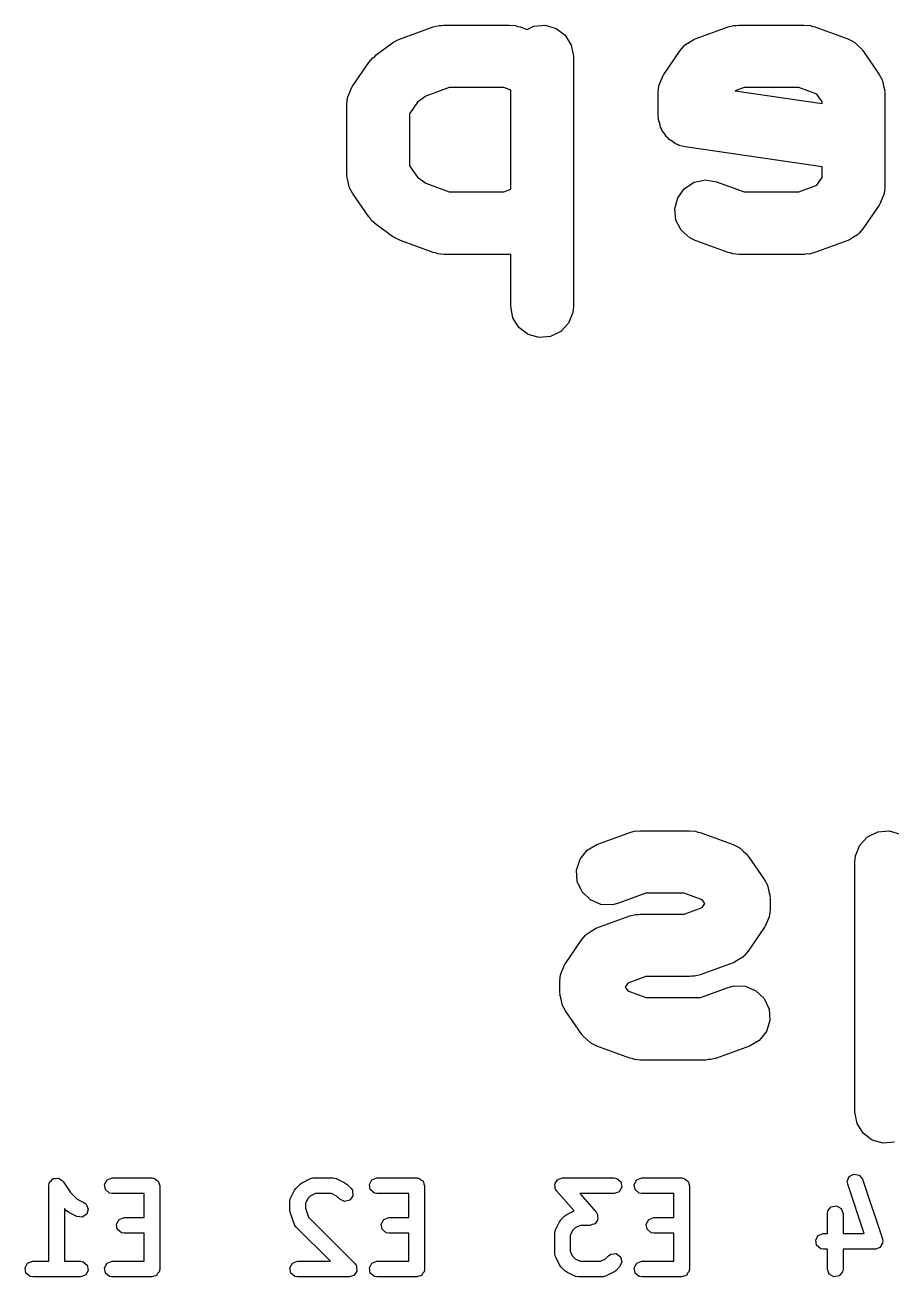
# Model space of a CAD drawing. Extents: x 100.2 to 143.8, y -105 to -53.7.
# Drawn here: x 107.41 to 115.73, y -104.83 to -92.82 of the extents above; entities that cross this region are included whole.
import ezdxf

# ---------------------------------------------------------------- set-up
doc = ezdxf.new("R2010")
doc.units = 0
doc.layers.add('BLACK', color=7, linetype='CONTINUOUS')

msp = doc.modelspace()

# ---------------------------------------------------------------- linework, layer by layer
at = {"layer": 'BLACK', "linetype": 'CONTINUOUS'}
for p, q in [((111.326, -92.8398), (111.383, -92.8252)), ((111.383, -92.8252), (111.406, -92.8259)), ((111.406, -92.8259), (111.429, -92.8217)), ((111.429, -92.8217), (112.057, -92.8217)), ((112.057, -92.8217), (112.115, -92.8274)), ((112.115, -92.8274), (112.137, -92.836)), ((112.291, -92.8326), (112.401, -92.8231)), ((112.401, -92.8231), (112.506, -92.8537)), ((114.155, -92.8398), (114.211, -92.8252)), ((114.211, -92.8252), (114.234, -92.8259)), ((114.234, -92.8259), (114.257, -92.8217)), ((114.257, -92.8217), (114.886, -92.8217)), ((114.886, -92.8217), (114.944, -92.8274)), ((114.944, -92.8274), (114.965, -92.836)), ((111.012, -92.9541), (111.326, -92.8398)), ((112.137, -92.836), (112.16, -92.8398)), ((112.16, -92.8398), (112.227, -92.8642)), ((112.227, -92.8642), (112.291, -92.8326)), ((112.506, -92.8537), (112.594, -92.9202)), ((112.594, -92.9202), (112.651, -93.0137)), ((113.84, -92.9541), (114.155, -92.8398)), ((114.965, -92.836), (114.988, -92.8398)), ((114.988, -92.8398), (115.303, -92.9541)), ((110.781, -93.1077), (110.938, -92.9934)), ((110.938, -92.9934), (110.988, -92.9637)), ((110.988, -92.9637), (111.001, -92.9606)), ((111.001, -92.9606), (111.012, -92.9541)), ((112.651, -93.0137), (112.671, -93.1217)), ((113.539, -93.2946), (113.696, -93.066)), ((113.696, -93.066), (113.733, -93.0213)), ((113.733, -93.0213), (113.74, -93.0165)), ((113.74, -93.0165), (113.746, -93.0099)), ((113.746, -93.0099), (113.786, -92.9862)), ((113.786, -92.9862), (113.825, -92.9602)), ((113.825, -92.9602), (113.833, -92.9584)), ((113.833, -92.9584), (113.84, -92.9541)), ((115.303, -92.9541), (115.355, -92.9793)), ((115.355, -92.9793), (115.362, -92.985)), ((115.362, -92.985), (115.369, -92.9884)), ((115.369, -92.9884), (115.402, -93.0214)), ((115.402, -93.0214), (115.437, -93.0525)), ((115.437, -93.0525), (115.441, -93.06)), ((115.441, -93.06), (115.447, -93.066)), ((115.447, -93.066), (115.604, -93.2946)), ((110.553, -93.4089), (110.71, -93.1803)), ((110.71, -93.1803), (110.748, -93.1355)), ((110.748, -93.1355), (110.766, -93.1235)), ((110.766, -93.1235), (110.781, -93.1077)), ((112.671, -93.1217), (112.671, -95.5217)), ((113.514, -93.35), (113.532, -93.3043)), ((113.532, -93.3043), (113.536, -93.3)), ((113.536, -93.3), (113.539, -93.2946)), ((115.604, -93.2946), (115.633, -93.3459)), ((110.528, -93.4643), (110.546, -93.4186)), ((110.546, -93.4186), (110.55, -93.4143)), ((110.55, -93.4143), (110.553, -93.4089)), ((111.481, -93.4217), (111.257, -93.5035)), ((112.004, -93.4217), (111.481, -93.4217)), ((112.071, -93.4461), (112.004, -93.4217)), ((113.486, -93.4646), (113.491, -93.4063)), ((113.491, -93.4063), (113.494, -93.4009)), ((113.494, -93.395), (113.514, -93.35)), ((113.494, -93.4009), (113.494, -93.395)), ((114.31, -93.4217), (114.223, -93.4535)), ((114.833, -93.4217), (114.31, -93.4217)), ((115.007, -93.4851), (114.833, -93.4217)), ((115.633, -93.3459), (115.634, -93.3516)), ((115.634, -93.3516), (115.637, -93.3566)), ((115.637, -93.3566), (115.646, -93.405)), ((115.646, -93.405), (115.657, -93.453)), ((110.5, -93.5789), (110.506, -93.5206)), ((110.506, -93.5206), (110.508, -93.5151)), ((110.508, -93.5093), (110.528, -93.4643)), ((110.508, -93.5151), (110.508, -93.5093)), ((111.257, -93.5035), (111.175, -93.5626)), ((112.071, -94.3973), (112.071, -93.4461)), ((113.486, -93.6931), (113.486, -93.4646)), ((114.223, -93.4535), (115.057, -93.5749)), ((115.057, -93.5577), (115.007, -93.4851)), ((115.657, -93.453), (115.656, -93.4588)), ((115.656, -93.4588), (115.657, -93.4646)), ((115.657, -93.4646), (115.657, -94.3789)), ((110.5, -94.2646), (110.5, -93.5789)), ((111.175, -93.5626), (111.1, -93.672)), ((111.1, -93.672), (111.1, -94.1714)), ((115.057, -93.5749), (115.057, -93.5577)), ((113.489, -93.7119), (113.486, -93.6931)), ((113.488, -93.7309), (113.489, -93.7119)), ((113.499, -93.7654), (113.488, -93.7309)), ((113.506, -93.8011), (113.499, -93.7654)), ((113.516, -93.8173), (113.506, -93.8011)), ((113.522, -93.8355), (113.516, -93.8173)), ((113.544, -93.8637), (113.522, -93.8355)), ((113.563, -93.8947), (113.544, -93.8637)), ((113.579, -93.9062), (113.563, -93.8947)), ((113.591, -93.921), (113.579, -93.9062)), ((113.622, -93.9392), (113.591, -93.921)), ((113.651, -93.9612), (113.622, -93.9392)), ((113.669, -93.9664), (113.651, -93.9612)), ((113.686, -93.976), (113.669, -93.9664)), ((113.743, -93.99), (113.686, -93.976)), ((115.057, -94.1812), (113.743, -93.99)), ((110.501, -94.2703), (110.5, -94.2646)), ((110.5, -94.2761), (110.501, -94.2703)), ((111.1, -94.1714), (111.175, -94.2808)), ((115.057, -94.2857), (115.057, -94.1812)), ((110.511, -94.3242), (110.5, -94.2761)), ((110.52, -94.3726), (110.511, -94.3242)), ((110.523, -94.3776), (110.52, -94.3726)), ((110.524, -94.3833), (110.523, -94.3776)), ((110.553, -94.4345), (110.524, -94.3833)), ((111.175, -94.2808), (111.257, -94.3399)), ((111.257, -94.3399), (111.481, -94.4217)), ((113.672, -94.4779), (113.737, -94.3892)), ((113.737, -94.3892), (113.829, -94.3297)), ((113.829, -94.3297), (113.937, -94.3075)), ((113.937, -94.3075), (114.045, -94.3255)), ((114.045, -94.3255), (114.31, -94.4217)), ((114.833, -94.4217), (115.007, -94.3583)), ((115.007, -94.3583), (115.057, -94.2857)), ((115.657, -94.3789), (115.651, -94.4371)), ((110.71, -94.6631), (110.553, -94.4345)), ((111.481, -94.4217), (112.004, -94.4217)), ((112.004, -94.4217), (112.071, -94.3973)), ((113.644, -94.584), (113.672, -94.4779)), ((114.31, -94.4217), (114.833, -94.4217)), ((115.629, -94.4934), (115.611, -94.5392)), ((115.649, -94.4484), (115.629, -94.4934)), ((115.651, -94.4371), (115.649, -94.4426)), ((115.649, -94.4426), (115.649, -94.4484)), ((113.655, -94.6932), (113.644, -94.584)), ((115.604, -94.5488), (115.447, -94.7774)), ((115.607, -94.5435), (115.604, -94.5488)), ((115.611, -94.5392), (115.607, -94.5435)), ((110.725, -94.6785), (110.71, -94.6631)), ((110.737, -94.6969), (110.725, -94.6785)), ((110.781, -94.7358), (110.737, -94.6969)), ((110.938, -94.85), (110.781, -94.7358)), ((113.706, -94.791), (113.655, -94.6932)), ((110.949, -94.8556), (110.938, -94.85)), ((110.959, -94.8641), (110.949, -94.8556)), ((111.012, -94.8894), (110.959, -94.8641)), ((113.788, -94.8641), (113.706, -94.791)), ((113.84, -94.8894), (113.788, -94.8641)), ((115.357, -94.8573), (115.318, -94.8832)), ((115.397, -94.8336), (115.357, -94.8573)), ((115.402, -94.8269), (115.397, -94.8336)), ((115.409, -94.8222), (115.402, -94.8269)), ((115.447, -94.7774), (115.409, -94.8222)), ((111.326, -95.0037), (111.012, -94.8894)), ((114.155, -95.0037), (113.84, -94.8894)), ((115.303, -94.8894), (114.988, -95.0037)), ((115.31, -94.885), (115.303, -94.8894)), ((115.318, -94.8832), (115.31, -94.885)), ((111.349, -95.0074), (111.326, -95.0037)), ((111.37, -95.016), (111.349, -95.0074)), ((111.429, -95.0217), (111.37, -95.016)), ((112.057, -95.0217), (111.429, -95.0217)), ((112.071, -95.0191), (112.057, -95.0217)), ((112.071, -95.5217), (112.071, -95.0191)), ((114.177, -95.0074), (114.155, -95.0037)), ((114.199, -95.016), (114.177, -95.0074)), ((114.257, -95.0217), (114.199, -95.016)), ((114.886, -95.0217), (114.257, -95.0217)), ((114.908, -95.0175), (114.886, -95.0217)), ((114.932, -95.0182), (114.908, -95.0175)), ((114.988, -95.0037), (114.932, -95.0182)), ((112.092, -95.6297), (112.071, -95.5217)), ((112.666, -95.58), (112.625, -95.682)), ((112.671, -95.5217), (112.666, -95.58)), ((112.149, -95.7232), (112.092, -95.6297)), ((112.625, -95.682), (112.55, -95.7626)), ((112.237, -95.7897), (112.149, -95.7232)), ((112.342, -95.8203), (112.237, -95.7897)), ((112.452, -95.8108), (112.342, -95.8203)), ((112.55, -95.7626), (112.452, -95.8108)), ((112.897, -100.682), (113.212, -100.568)), ((113.212, -100.568), (113.268, -100.553)), ((113.268, -100.553), (113.292, -100.554)), ((113.292, -100.554), (113.314, -100.55)), ((113.314, -100.55), (113.786, -100.55)), ((113.786, -100.55), (113.844, -100.555)), ((113.844, -100.555), (113.865, -100.564)), ((113.865, -100.564), (113.888, -100.568)), ((113.888, -100.568), (114.203, -100.682)), ((115.418, -100.689), (115.493, -100.609)), ((115.493, -100.609), (115.591, -100.561)), ((115.591, -100.561), (115.701, -100.551)), ((115.701, -100.551), (115.806, -100.582)), ((112.735, -100.824), (112.803, -100.738)), ((112.803, -100.738), (112.897, -100.682)), ((114.203, -100.682), (114.255, -100.707)), ((114.255, -100.707), (114.262, -100.713)), ((114.262, -100.713), (114.269, -100.716)), ((114.269, -100.716), (114.302, -100.749)), ((114.302, -100.749), (114.337, -100.78)), ((115.377, -100.791), (115.418, -100.689)), ((112.702, -100.929), (112.735, -100.824)), ((114.337, -100.78), (114.341, -100.788)), ((114.341, -100.788), (114.347, -100.794)), ((114.347, -100.794), (114.504, -101.023)), ((115.371, -100.85), (115.377, -100.791)), ((115.371, -103.25), (115.371, -100.85)), ((112.709, -101.039), (112.702, -100.929)), ((112.756, -101.138), (112.709, -101.039)), ((114.504, -101.023), (114.533, -101.074)), ((114.533, -101.074), (114.534, -101.08)), ((114.534, -101.08), (114.537, -101.085)), ((114.537, -101.085), (114.546, -101.133)), ((112.835, -101.214), (112.756, -101.138)), ((112.936, -101.257), (112.835, -101.214)), ((113.367, -101.15), (113.103, -101.246)), ((113.733, -101.15), (113.367, -101.15)), ((113.907, -101.213), (113.733, -101.15)), ((113.932, -101.25), (113.907, -101.213)), ((114.546, -101.133), (114.557, -101.181)), ((114.557, -101.181), (114.556, -101.187)), ((114.556, -101.187), (114.557, -101.193)), ((114.557, -101.193), (114.557, -101.307)), ((113.046, -101.26), (112.936, -101.257)), ((113.103, -101.246), (113.046, -101.26)), ((113.212, -101.368), (113.268, -101.353)), ((113.268, -101.353), (113.292, -101.354)), ((113.292, -101.354), (113.314, -101.35)), ((113.314, -101.35), (113.733, -101.35)), ((113.733, -101.35), (113.907, -101.286)), ((113.907, -101.286), (113.932, -101.25)), ((114.557, -101.307), (114.551, -101.365)), ((112.897, -101.482), (113.212, -101.368)), ((114.504, -101.477), (114.347, -101.705)), ((114.507, -101.471), (114.504, -101.477)), ((114.511, -101.467), (114.507, -101.471)), ((114.529, -101.421), (114.511, -101.467)), ((114.549, -101.376), (114.529, -101.421)), ((114.551, -101.365), (114.549, -101.371)), ((114.549, -101.371), (114.549, -101.376)), ((112.596, -101.823), (112.753, -101.594)), ((112.753, -101.594), (112.791, -101.549)), ((112.791, -101.549), (112.798, -101.545)), ((112.798, -101.545), (112.803, -101.538)), ((112.803, -101.538), (112.843, -101.514)), ((112.843, -101.514), (112.882, -101.488)), ((112.882, -101.488), (112.89, -101.486)), ((112.89, -101.486), (112.897, -101.482)), ((114.347, -101.705), (114.309, -101.75)), ((112.571, -101.878), (112.589, -101.832)), ((112.589, -101.832), (112.593, -101.828)), ((112.593, -101.828), (112.596, -101.823)), ((114.203, -101.817), (113.888, -101.932)), ((114.21, -101.813), (114.203, -101.817)), ((114.218, -101.811), (114.21, -101.813)), ((114.257, -101.785), (114.218, -101.811)), ((114.297, -101.762), (114.257, -101.785)), ((114.302, -101.755), (114.297, -101.762)), ((114.309, -101.75), (114.302, -101.755)), ((112.543, -101.993), (112.549, -101.934)), ((112.549, -101.934), (112.551, -101.929)), ((112.551, -101.923), (112.571, -101.878)), ((112.551, -101.929), (112.551, -101.923)), ((113.367, -101.95), (113.193, -102.013)), ((113.786, -101.95), (113.367, -101.95)), ((113.808, -101.945), (113.786, -101.95)), ((113.832, -101.946), (113.808, -101.945)), ((113.888, -101.932), (113.832, -101.946)), ((112.543, -102.107), (112.543, -101.993)), ((113.193, -102.013), (113.168, -102.05)), ((113.168, -102.05), (113.193, -102.086)), ((113.89, -102.15), (114.155, -102.053)), ((114.155, -102.053), (114.211, -102.039)), ((114.211, -102.039), (114.321, -102.042)), ((114.321, -102.042), (114.422, -102.085)), ((112.544, -102.113), (112.543, -102.107)), ((112.543, -102.118), (112.544, -102.113)), ((112.554, -102.166), (112.543, -102.118)), ((112.563, -102.215), (112.554, -102.166)), ((113.193, -102.086), (113.367, -102.15)), ((113.367, -102.15), (113.89, -102.15)), ((114.422, -102.085), (114.501, -102.161)), ((114.501, -102.161), (114.548, -102.261)), ((112.566, -102.22), (112.563, -102.215)), ((112.567, -102.226), (112.566, -102.22)), ((112.596, -102.277), (112.567, -102.226)), ((112.753, -102.505), (112.596, -102.277)), ((114.548, -102.261), (114.555, -102.371)), ((114.555, -102.371), (114.522, -102.475)), ((112.759, -102.511), (112.753, -102.505)), ((112.763, -102.519), (112.759, -102.511)), ((112.798, -102.55), (112.763, -102.519)), ((112.831, -102.583), (112.798, -102.55)), ((114.522, -102.475), (114.454, -102.562)), ((112.838, -102.586), (112.831, -102.583)), ((112.845, -102.592), (112.838, -102.586)), ((112.897, -102.617), (112.845, -102.592)), ((113.212, -102.732), (112.897, -102.617)), ((114.36, -102.617), (114.045, -102.732)), ((114.454, -102.562), (114.36, -102.617)), ((113.235, -102.735), (113.212, -102.732)), ((113.256, -102.744), (113.235, -102.735)), ((113.314, -102.75), (113.256, -102.744)), ((113.943, -102.75), (113.314, -102.75)), ((113.966, -102.745), (113.943, -102.75)), ((113.989, -102.746), (113.966, -102.745)), ((114.045, -102.732), (113.989, -102.746)), ((115.392, -103.358), (115.371, -103.25)), ((115.449, -103.451), (115.392, -103.358)), ((115.537, -103.518), (115.449, -103.451)), ((115.642, -103.548), (115.537, -103.518)), ((115.752, -103.539), (115.642, -103.548)), ((115.298, -103.916), (115.317, -103.868)), ((115.317, -103.868), (115.362, -103.844)), ((115.362, -103.844), (115.412, -103.854)), ((115.412, -103.854), (115.444, -103.894)), ((107.64, -103.956), (107.645, -103.93)), ((107.64, -104.681), (107.64, -103.956)), ((107.645, -103.93), (107.647, -103.927)), ((107.647, -103.927), (107.648, -103.923)), ((107.648, -103.923), (107.664, -103.908)), ((107.664, -103.908), (107.678, -103.891)), ((107.678, -103.891), (107.682, -103.89)), ((107.682, -103.89), (107.685, -103.887)), ((107.685, -103.887), (107.707, -103.886)), ((107.707, -103.886), (107.728, -103.882)), ((107.728, -103.882), (107.732, -103.884)), ((107.732, -103.884), (107.736, -103.884)), ((107.736, -103.884), (107.754, -103.897)), ((107.754, -103.897), (107.773, -103.908)), ((107.773, -103.908), (107.774, -103.912)), ((107.774, -103.912), (107.777, -103.914)), ((107.777, -103.914), (107.85, -104.022)), ((108.175, -103.943), (108.2, -103.898)), ((108.183, -103.993), (108.175, -103.943)), ((108.223, -104.026), (108.183, -103.993)), ((108.2, -103.898), (108.248, -103.881)), ((108.248, -103.881), (108.629, -103.881)), ((108.629, -103.881), (108.639, -103.883)), ((108.639, -103.883), (108.642, -103.882)), ((108.642, -103.882), (108.645, -103.884)), ((108.645, -103.884), (108.655, -103.885)), ((108.655, -103.885), (108.67, -103.898)), ((108.67, -103.898), (108.687, -103.908)), ((108.687, -103.908), (108.689, -103.914)), ((108.689, -103.914), (108.694, -103.918)), ((108.694, -103.918), (108.698, -103.938)), ((108.698, -103.938), (108.704, -103.956)), ((108.704, -103.956), (108.704, -104.756)), ((109.959, -104.075), (109.998, -103.999)), ((109.998, -103.999), (110.011, -103.981)), ((110.011, -103.981), (110.012, -103.979)), ((110.012, -103.979), (110.05, -103.941)), ((110.05, -103.941), (110.068, -103.928)), ((110.068, -103.928), (110.069, -103.927)), ((110.069, -103.927), (110.145, -103.889)), ((110.145, -103.889), (110.17, -103.881)), ((110.17, -103.881), (110.175, -103.882)), ((110.175, -103.882), (110.179, -103.881)), ((110.179, -103.881), (110.369, -103.881)), ((110.369, -103.881), (110.395, -103.885)), ((110.395, -103.885), (110.398, -103.888)), ((110.398, -103.888), (110.403, -103.889)), ((110.403, -103.889), (110.479, -103.927)), ((110.479, -103.927), (110.497, -103.94)), ((110.497, -103.94), (110.499, -103.941)), ((110.499, -103.941), (110.537, -103.979)), ((110.537, -103.979), (110.552, -104)), ((110.552, -104), (110.556, -104.052)), ((110.715, -103.943), (110.74, -103.898)), ((110.723, -103.993), (110.715, -103.943)), ((110.763, -104.026), (110.723, -103.993)), ((110.74, -103.898), (110.788, -103.881)), ((110.788, -103.881), (111.169, -103.881)), ((111.169, -103.881), (111.179, -103.883)), ((111.179, -103.883), (111.182, -103.882)), ((111.182, -103.882), (111.185, -103.884)), ((111.185, -103.884), (111.195, -103.885)), ((111.195, -103.885), (111.21, -103.898)), ((111.21, -103.898), (111.227, -103.908)), ((111.227, -103.908), (111.229, -103.914)), ((111.229, -103.914), (111.234, -103.918)), ((111.234, -103.918), (111.238, -103.938)), ((111.238, -103.938), (111.244, -103.956)), ((111.244, -103.956), (111.244, -104.756)), ((112.493, -103.943), (112.496, -103.938)), ((112.496, -103.963), (112.493, -103.943)), ((112.496, -103.932), (112.508, -103.916)), ((112.496, -103.938), (112.496, -103.932)), ((112.497, -103.983), (112.496, -103.963)), ((112.501, -103.99), (112.497, -103.983)), ((112.502, -103.993), (112.501, -103.99)), ((112.504, -103.996), (112.502, -103.993)), ((112.51, -104.005), (112.504, -103.996)), ((112.508, -103.916), (112.518, -103.898)), ((112.518, -103.898), (112.524, -103.896)), ((112.524, -103.896), (112.528, -103.892)), ((112.528, -103.892), (112.548, -103.888)), ((112.548, -103.888), (112.567, -103.881)), ((112.567, -103.881), (113.062, -103.881)), ((113.062, -103.881), (113.087, -103.885)), ((113.087, -103.885), (113.127, -103.918)), ((113.136, -103.969), (113.11, -104.013)), ((113.127, -103.918), (113.136, -103.969)), ((113.255, -103.943), (113.28, -103.898)), ((113.263, -103.993), (113.255, -103.943)), ((113.303, -104.026), (113.263, -103.993)), ((113.28, -103.898), (113.328, -103.881)), ((113.328, -103.881), (113.709, -103.881)), ((113.709, -103.881), (113.719, -103.883)), ((113.719, -103.883), (113.722, -103.882)), ((113.722, -103.882), (113.725, -103.884)), ((113.725, -103.884), (113.735, -103.885)), ((113.735, -103.885), (113.75, -103.898)), ((113.75, -103.898), (113.767, -103.908)), ((113.767, -103.908), (113.769, -103.914)), ((113.769, -103.914), (113.774, -103.918)), ((113.774, -103.918), (113.778, -103.938)), ((113.778, -103.938), (113.784, -103.956)), ((113.784, -103.956), (113.784, -104.756)), ((115.302, -103.942), (115.298, -103.916)), ((115.46, -104.414), (115.302, -103.942)), ((115.444, -103.894), (115.635, -104.466)), ((107.85, -104.022), (107.912, -104.085)), ((107.912, -104.085), (107.977, -104.117)), ((107.977, -104.117), (107.998, -104.133)), ((108.248, -104.031), (108.223, -104.026)), ((108.554, -104.031), (108.248, -104.031)), ((108.554, -104.262), (108.554, -104.031)), ((109.952, -104.108), (109.956, -104.083)), ((109.952, -104.184), (109.952, -104.108)), ((109.956, -104.083), (109.959, -104.079)), ((109.959, -104.079), (109.959, -104.075)), ((110.126, -104.077), (110.102, -104.126)), ((110.147, -104.056), (110.126, -104.077)), ((110.197, -104.031), (110.147, -104.056)), ((110.352, -104.031), (110.197, -104.031)), ((110.401, -104.056), (110.352, -104.031)), ((110.431, -104.085), (110.401, -104.056)), ((110.477, -104.107), (110.431, -104.085)), ((110.527, -104.094), (110.477, -104.107)), ((110.556, -104.052), (110.527, -104.094)), ((110.788, -104.031), (110.763, -104.026)), ((111.094, -104.031), (110.788, -104.031)), ((111.094, -104.262), (111.094, -104.031)), ((112.678, -104.197), (112.51, -104.005)), ((113.062, -104.031), (112.732, -104.031)), ((112.732, -104.031), (112.89, -104.211)), ((113.11, -104.013), (113.062, -104.031)), ((113.328, -104.031), (113.303, -104.026)), ((113.634, -104.031), (113.328, -104.031)), ((113.634, -104.262), (113.634, -104.031)), ((107.814, -104.199), (107.79, -104.175)), ((107.79, -104.175), (107.79, -104.681)), ((107.816, -104.2), (107.814, -104.199)), ((107.834, -104.213), (107.816, -104.2)), ((107.91, -104.252), (107.834, -104.213)), ((108.004, -104.229), (107.961, -104.257)), ((107.998, -104.133), (108.019, -104.18)), ((108.019, -104.18), (108.004, -104.229)), ((109.952, -104.186), (109.952, -104.184)), ((109.955, -104.208), (109.952, -104.186)), ((109.993, -104.322), (109.955, -104.208)), ((110.102, -104.126), (110.102, -104.172)), ((110.102, -104.172), (110.13, -104.258)), ((112.59, -104.246), (112.608, -104.233)), ((112.608, -104.233), (112.609, -104.232)), ((112.609, -104.232), (112.678, -104.197)), ((112.89, -104.211), (112.895, -104.221)), ((112.895, -104.221), (112.898, -104.223)), ((112.898, -104.223), (112.899, -104.226)), ((112.899, -104.226), (112.903, -104.234)), ((112.903, -104.234), (112.904, -104.254)), ((115.108, -104.223), (115.112, -104.197)), ((115.108, -104.414), (115.108, -104.223)), ((115.112, -104.197), (115.145, -104.158)), ((115.145, -104.158), (115.196, -104.149)), ((115.196, -104.149), (115.24, -104.174)), ((115.24, -104.174), (115.258, -104.223)), ((115.258, -104.223), (115.258, -104.414)), ((107.961, -104.257), (107.91, -104.252)), ((108.289, -104.324), (108.315, -104.279)), ((108.298, -104.374), (108.289, -104.324)), ((108.315, -104.279), (108.363, -104.262)), ((108.363, -104.262), (108.554, -104.262)), ((109.996, -104.326), (109.993, -104.322)), ((109.997, -104.33), (109.996, -104.326)), ((110.012, -104.352), (109.997, -104.33)), ((110.341, -104.681), (110.012, -104.352)), ((110.13, -104.258), (110.575, -104.703)), ((110.829, -104.324), (110.855, -104.279)), ((110.838, -104.374), (110.829, -104.324)), ((110.855, -104.279), (110.903, -104.262)), ((110.903, -104.262), (111.094, -104.262)), ((112.499, -104.38), (112.538, -104.303)), ((112.538, -104.303), (112.551, -104.285)), ((112.551, -104.285), (112.552, -104.284)), ((112.552, -104.284), (112.59, -104.246)), ((112.687, -104.36), (112.666, -104.381)), ((112.737, -104.336), (112.687, -104.36)), ((112.833, -104.336), (112.737, -104.336)), ((112.852, -104.329), (112.833, -104.336)), ((112.872, -104.325), (112.852, -104.329)), ((112.876, -104.32), (112.872, -104.325)), ((112.881, -104.318), (112.876, -104.32)), ((112.892, -104.301), (112.881, -104.318)), ((112.904, -104.285), (112.892, -104.301)), ((112.904, -104.254), (112.907, -104.274)), ((112.907, -104.274), (112.904, -104.279)), ((112.904, -104.279), (112.904, -104.285)), ((113.369, -104.324), (113.395, -104.279)), ((113.378, -104.374), (113.369, -104.324)), ((113.395, -104.279), (113.443, -104.262)), ((113.443, -104.262), (113.634, -104.262)), ((108.337, -104.407), (108.298, -104.374)), ((108.363, -104.412), (108.337, -104.407)), ((108.554, -104.412), (108.363, -104.412)), ((108.554, -104.681), (108.554, -104.412)), ((110.877, -104.407), (110.838, -104.374)), ((110.903, -104.412), (110.877, -104.407)), ((111.094, -104.412), (110.903, -104.412)), ((111.094, -104.681), (111.094, -104.412)), ((112.492, -104.413), (112.496, -104.387)), ((112.492, -104.604), (112.492, -104.413)), ((112.496, -104.387), (112.499, -104.384)), ((112.499, -104.384), (112.499, -104.38)), ((112.666, -104.381), (112.642, -104.431)), ((112.642, -104.431), (112.642, -104.586)), ((113.417, -104.407), (113.378, -104.374)), ((113.443, -104.412), (113.417, -104.407)), ((113.634, -104.412), (113.443, -104.412)), ((113.634, -104.681), (113.634, -104.412)), ((114.995, -104.476), (115.02, -104.432)), ((115.003, -104.527), (114.995, -104.476)), ((115.02, -104.432), (115.068, -104.414)), ((115.068, -104.414), (115.108, -104.414)), ((115.258, -104.414), (115.46, -104.414)), ((115.635, -104.466), (115.639, -104.491)), ((112.642, -104.586), (112.666, -104.635)), ((115.043, -104.56), (115.003, -104.527)), ((115.068, -104.564), (115.043, -104.56)), ((115.108, -104.564), (115.068, -104.564)), ((115.108, -104.756), (115.108, -104.564)), ((115.564, -104.564), (115.258, -104.564)), ((115.258, -104.564), (115.258, -104.756)), ((115.569, -104.562), (115.564, -104.564)), ((115.575, -104.563), (115.569, -104.562)), ((115.593, -104.554), (115.575, -104.563)), ((115.612, -104.547), (115.593, -104.554)), ((115.615, -104.542), (115.612, -104.547)), ((115.62, -104.539), (115.615, -104.542)), ((115.627, -104.52), (115.62, -104.539)), ((115.638, -104.502), (115.627, -104.52)), ((115.639, -104.491), (115.637, -104.497)), ((115.637, -104.497), (115.638, -104.502)), ((107.413, -104.743), (107.438, -104.698)), ((107.438, -104.698), (107.487, -104.681)), ((107.487, -104.681), (107.64, -104.681)), ((107.79, -104.681), (107.944, -104.681)), ((107.944, -104.681), (107.969, -104.685)), ((107.969, -104.685), (108.009, -104.718)), ((108.009, -104.718), (108.018, -104.769)), ((108.175, -104.743), (108.2, -104.698)), ((108.2, -104.698), (108.248, -104.681)), ((108.248, -104.681), (108.554, -104.681)), ((109.953, -104.743), (109.978, -104.698)), ((109.978, -104.698), (110.027, -104.681)), ((110.027, -104.681), (110.341, -104.681)), ((110.575, -104.703), (110.584, -104.716)), ((110.584, -104.716), (110.587, -104.718)), ((110.587, -104.718), (110.587, -104.72)), ((110.587, -104.72), (110.59, -104.724)), ((110.715, -104.743), (110.74, -104.698)), ((110.74, -104.698), (110.788, -104.681)), ((110.788, -104.681), (111.094, -104.681)), ((112.493, -104.608), (112.492, -104.604)), ((112.492, -104.612), (112.493, -104.608)), ((112.499, -104.637), (112.492, -104.612)), ((112.538, -104.713), (112.499, -104.637)), ((112.539, -104.714), (112.538, -104.713)), ((112.552, -104.733), (112.539, -104.714)), ((112.666, -104.635), (112.687, -104.656)), ((112.687, -104.656), (112.737, -104.681)), ((112.737, -104.681), (112.93, -104.681)), ((112.93, -104.681), (112.979, -104.656)), ((112.979, -104.656), (113.009, -104.627)), ((113.009, -104.627), (113.03, -104.612)), ((113.03, -104.612), (113.081, -104.607)), ((113.081, -104.607), (113.123, -104.637)), ((113.136, -104.686), (113.115, -104.733)), ((113.123, -104.637), (113.136, -104.686)), ((113.255, -104.743), (113.28, -104.698)), ((113.28, -104.698), (113.328, -104.681)), ((113.328, -104.681), (113.634, -104.681)), ((107.422, -104.793), (107.413, -104.743)), ((107.461, -104.826), (107.422, -104.793)), ((107.487, -104.831), (107.461, -104.826)), ((107.944, -104.831), (107.487, -104.831)), ((107.992, -104.813), (107.944, -104.831)), ((108.018, -104.769), (107.992, -104.813)), ((108.183, -104.793), (108.175, -104.743)), ((108.223, -104.826), (108.183, -104.793)), ((108.248, -104.831), (108.223, -104.826)), ((108.629, -104.831), (108.248, -104.831)), ((108.648, -104.824), (108.629, -104.831)), ((108.667, -104.821), (108.648, -104.824)), ((108.671, -104.816), (108.667, -104.821)), ((108.678, -104.813), (108.671, -104.816)), ((108.687, -104.796), (108.678, -104.813)), ((108.7, -104.782), (108.687, -104.796)), ((108.702, -104.772), (108.7, -104.782)), ((108.703, -104.769), (108.702, -104.772)), ((108.704, -104.756), (108.703, -104.766)), ((108.703, -104.766), (108.703, -104.769)), ((109.962, -104.793), (109.953, -104.743)), ((110.001, -104.826), (109.962, -104.793)), ((110.027, -104.831), (110.001, -104.826)), ((110.522, -104.831), (110.027, -104.831)), ((110.543, -104.823), (110.522, -104.831)), ((110.565, -104.817), (110.543, -104.823)), ((110.567, -104.815), (110.565, -104.817)), ((110.57, -104.813), (110.567, -104.815)), ((110.581, -104.794), (110.57, -104.813)), ((110.594, -104.775), (110.581, -104.794)), ((110.59, -104.724), (110.592, -104.747)), ((110.592, -104.747), (110.596, -104.769)), ((110.596, -104.769), (110.594, -104.772)), ((110.594, -104.772), (110.594, -104.775)), ((110.723, -104.793), (110.715, -104.743)), ((110.763, -104.826), (110.723, -104.793)), ((110.788, -104.831), (110.763, -104.826)), ((111.169, -104.831), (110.788, -104.831)), ((111.188, -104.824), (111.169, -104.831)), ((111.207, -104.821), (111.188, -104.824)), ((111.211, -104.816), (111.207, -104.821)), ((111.218, -104.813), (111.211, -104.816)), ((111.227, -104.796), (111.218, -104.813)), ((111.24, -104.782), (111.227, -104.796)), ((111.242, -104.772), (111.24, -104.782)), ((111.243, -104.769), (111.242, -104.772)), ((111.244, -104.756), (111.243, -104.766)), ((111.243, -104.766), (111.243, -104.769)), ((112.59, -104.771), (112.552, -104.733)), ((112.591, -104.772), (112.59, -104.771)), ((112.609, -104.785), (112.591, -104.772)), ((112.685, -104.823), (112.609, -104.785)), ((112.69, -104.823), (112.685, -104.823)), ((112.693, -104.826), (112.69, -104.823)), ((112.719, -104.831), (112.693, -104.826)), ((112.947, -104.831), (112.719, -104.831)), ((112.952, -104.829), (112.947, -104.831)), ((112.956, -104.83), (112.952, -104.829)), ((112.981, -104.823), (112.956, -104.83)), ((113.057, -104.785), (112.981, -104.823)), ((113.058, -104.784), (113.057, -104.785)), ((113.077, -104.771), (113.058, -104.784)), ((113.115, -104.733), (113.077, -104.771)), ((113.263, -104.793), (113.255, -104.743)), ((113.303, -104.826), (113.263, -104.793)), ((113.328, -104.831), (113.303, -104.826)), ((113.709, -104.831), (113.328, -104.831)), ((113.728, -104.824), (113.709, -104.831)), ((113.747, -104.821), (113.728, -104.824)), ((113.751, -104.816), (113.747, -104.821)), ((113.758, -104.813), (113.751, -104.816)), ((113.767, -104.796), (113.758, -104.813)), ((113.78, -104.782), (113.767, -104.796)), ((113.782, -104.772), (113.78, -104.782)), ((113.783, -104.769), (113.782, -104.772)), ((113.784, -104.756), (113.783, -104.766)), ((113.783, -104.766), (113.783, -104.769)), ((115.125, -104.804), (115.108, -104.756)), ((115.17, -104.83), (115.125, -104.804)), ((115.22, -104.821), (115.17, -104.83)), ((115.253, -104.782), (115.22, -104.821)), ((115.258, -104.756), (115.253, -104.782))]:
    msp.add_line(p, q, dxfattribs=at)

doc.saveas('drawing.dxf')
